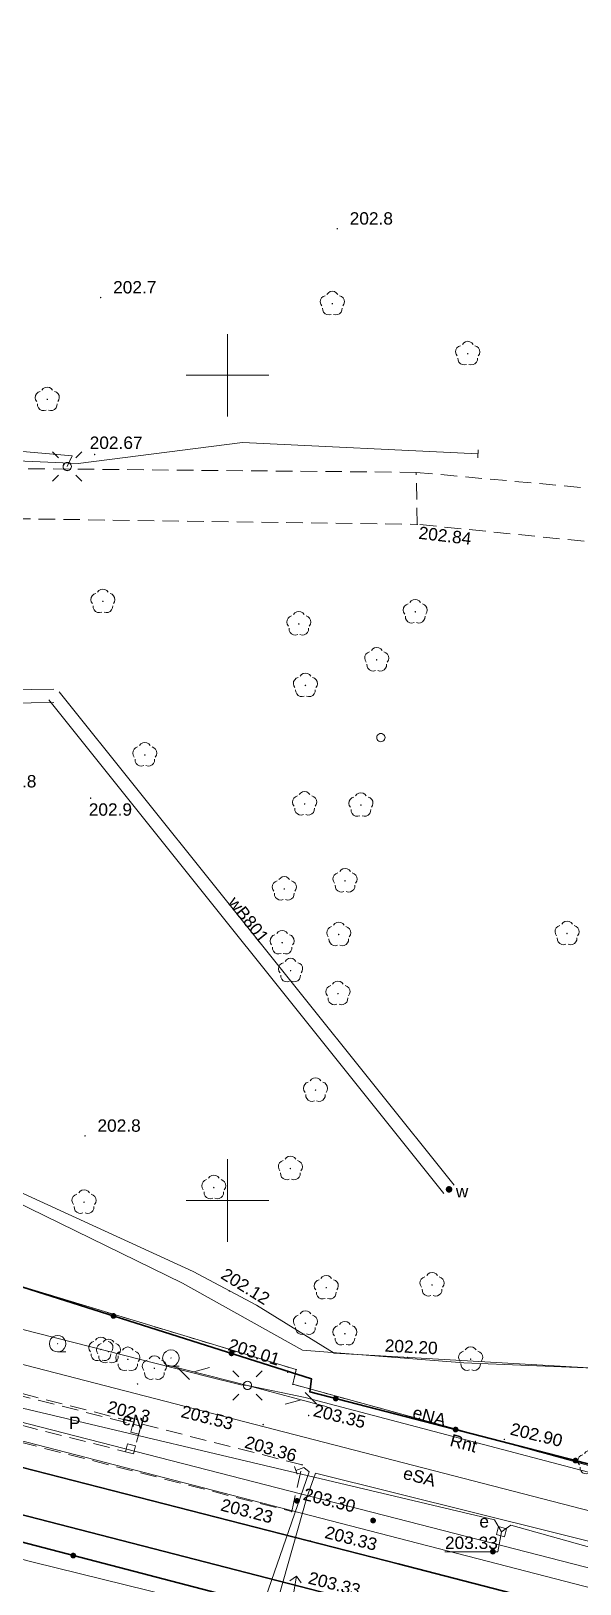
# Model space of a CAD drawing. Extents: x 0 to 7423283, y 0 to 5548300.
# Drawn here: x 7422538.1 to 7422571.3, y 5547676.8 to 5547770.9 of the extents above; entities that cross this region are included whole.
import ezdxf
from ezdxf.enums import TextEntityAlignment as Align

# ---------------------------------------------------------------- set-up
doc = ezdxf.new("R2010")
doc.units = 0
doc.linetypes.add('PRZER1-1', pattern=[2, 1, -1])
doc.linetypes.add('PRZER2-1', pattern=[3, 2, -1])
doc.layers.get('0').update_dxf_attribs({"linetype": 'CONTINUOUS', "lineweight": 13})
for name, color, linetype, lineweight in [('BUIB11', 7, 'PRZER2-1', 18), ('BUIB11_O', 7, 'PRZER2-1', 18), ('KTCR02', 7, 'PRZER2-1', 18), ('KTOK05_01', 7, 'CONTINUOUS', 35), ('KTTR03', 7, 'CONTINUOUS', 35), ('RTPW01', 7, 'CONTINUOUS', 13), ('RTPW01_O', 7, 'CONTINUOUS', 13), ('RTPW02', 7, 'CONTINUOUS', 13), ('RTPW02_O', 7, 'CONTINUOUS', 13), ('SUSM', 7, 'CONTINUOUS', 18)]:
    doc.layers.add(name, color=color, linetype=linetype, lineweight=lineweight)
for name, color, linetype, lineweight, true_color in [('EGBD03', 7, 'CONTINUOUS', 18, 0x008000), ('EGBP04', 7, 'CONTINUOUS', 18, 0x008000), ('EGBU01', 7, 'PRZER1-1', 18, 0x008000), ('OBOP02', 7, 'CONTINUOUS', 18, 0x008000), ('PTTL05', 7, 'CONTINUOUS', 18, 0x0a0909), ('SUPE03', 1, 'CONTINUOUS', 18, 0xff0000), ('SUPE03_O', 1, 'CONTINUOUS', 18, 0xff0000), ('SUPE04', 1, 'CONTINUOUS', 18, 0xff0000), ('SUPE04_O', 1, 'CONTINUOUS', 18, 0xff0000), ('SUPK03', 7, 'CONTINUOUS', 18, 0x803300), ('SUPT01', 7, 'CONTINUOUS', 18, 0xff9100), ('SUPT01_O', 7, 'CONTINUOUS', 18, 0xff9100), ('SUPW03', 5, 'CONTINUOUS', 18, 0x0000ff), ('SUPW03_O', 5, 'CONTINUOUS', 18, 0x0000ff), ('SUUS15', 7, 'CONTINUOUS', 18, 0xff9100), ('SUUS15_O', 7, 'CONTINUOUS', 18, 0xff9100), ('SUXX_01', 7, 'CONTINUOUS', 18, 0x0a0909)]:
    doc.layers.add(name, color=color, linetype=linetype, lineweight=lineweight, true_color=true_color)
for name, color, linetype, true_color in [('SUPS01_03', 1, 'CONTINUOUS', 0xff0000), ('SUPS01_03_O', 1, 'CONTINUOUS', 0xff0000), ('SUUS25', 7, 'CONTINUOUS', 0x0a0909), ('SUUS25_O', 7, 'CONTINUOUS', 0x0a0909)]:
    doc.layers.add(name, color=color, linetype=linetype, true_color=true_color)
doc.styles.add('GEO-INFO', font='Arial')

# ---------------------------------------------------------------- blocks, each defined once
blk = doc.blocks.new('KOLO')
blk.add_hatch(color=0).paths.add_polyline_path([(0, 0.5), (-0.12941, 0.482963), (-0.25, 0.433013), (-0.353553, 0.353553), (-0.433013, 0.25), (-0.482963, 0.12941), (-0.5, 0), (-0.482963, -0.12941), (-0.433013, -0.25), (-0.353553, -0.353553), (-0.25, -0.433013), (-0.12941, -0.482963), (0, -0.5), (0.12941, -0.482963), (0.25, -0.433013), (0.353553, -0.353553), (0.433013, -0.25), (0.482963, -0.12941), (0.5, 0), (0.482963, 0.12941), (0.433013, 0.25), (0.353553, 0.353553), (0.25, 0.433013), (0.12941, 0.482963)])
blk = doc.blocks.new('EPPGN')
blk.add_hatch(color=0).paths.add_polyline_path([(-0.09, 0), (-0.085595, -0.027812), (-0.072812, -0.052901), (-0.052901, -0.072812), (-0.027812, -0.085595), (0, -0.09), (0.027812, -0.085595), (0.052901, -0.072812), (0.072812, -0.052901), (0.085595, -0.027812), (0.09, 0), (0.085595, 0.027812), (0.072812, 0.052901), (0.052901, 0.072812), (0.027812, 0.085595), (0, 0.09), (-0.027812, 0.085595), (-0.052901, 0.072812), (-0.072812, 0.052901), (-0.085595, 0.027812)])
blk = doc.blocks.new('SPDLP')
blk.add_hatch(color=0).paths.add_polyline_path([(-0.09, 0), (-0.085595, -0.027812), (-0.072812, -0.052901), (-0.052901, -0.072812), (-0.027812, -0.085595), (0, -0.09), (0.027812, -0.085595), (0.052901, -0.072812), (0.072812, -0.052901), (0.085595, -0.027812), (0.09, 0), (0.085595, 0.027812), (0.072812, 0.052901), (0.052901, 0.072812), (0.027812, 0.085595), (0, 0.09), (-0.027812, 0.085595), (-0.052901, 0.072812), (-0.072812, 0.052901), (-0.085595, 0.027812)])
at = {"color": 0}
for points in [[(-1.292703, 0.137547), (-1.355024, 0.389802), (-1.327532, 0.648184), (-1.213525, 0.881678), (-1.026689, 1.062258), (-0.78945, 1.168249), (-0.530282, 1.186929)], [(-0.268652, 1.271938), (-0.048001, 1.40916), (0.20623, 1.462858), (0.463525, 1.426585), (0.693003, 1.304695), (0.867117, 1.11182), (0.964971, 0.871109)], [(1.126667, 0.648554), (1.325358, 0.481106), (1.454989, 0.255912), (1.5, 0), (1.454989, -0.255912), (1.325358, -0.481106), (1.126667, -0.648554)], [(-0.530282, -1.186929), (-0.78945, -1.168249), (-1.026689, -1.062258), (-1.213525, -0.881678), (-1.327532, -0.648184), (-1.355024, -0.389802), (-1.292703, -0.137547)], [(0.964971, -0.871109), (0.867117, -1.11182), (0.693003, -1.304695), (0.463525, -1.426585), (0.20623, -1.462858), (-0.048001, -1.40916), (-0.268652, -1.271938)]]:
    blk.add_lwpolyline(points, dxfattribs=at)
blk = doc.blocks.new('KWADRAT_NIEPRZEZR')
at = {"color": 0}
blk.add_lwpolyline([(-0.5, 0.5), (-0.5, -0.5), (0.5, -0.5), (0.5, 0.5)], close=True, dxfattribs=at)
blk = doc.blocks.new('SUSM07_01')
at = {"color": 0}
for points in [[(6.793489, 2.104679), (7.5, 1.4), (6.793489, 0.695321)], [(0.5, 0), (4.5, 0), (3.1, 1.4), (7.5, 1.4)]]:
    blk.add_lwpolyline(points, dxfattribs=at)
blk.add_lwpolyline([(0.5, 0), (0.482963, -0.12941), (0.433013, -0.25), (0.353553, -0.353553), (0.25, -0.433013), (0.12941, -0.482963), (0, -0.5), (-0.12941, -0.482963), (-0.25, -0.433013), (-0.353553, -0.353553), (-0.433013, -0.25), (-0.482963, -0.12941), (-0.5, 0), (-0.482963, 0.12941), (-0.433013, 0.25), (-0.353553, 0.353553), (-0.25, 0.433013), (-0.12941, 0.482963), (0, 0.5), (0.12941, 0.482963), (0.25, 0.433013), (0.353553, 0.353553), (0.433013, 0.25), (0.482963, 0.12941)], close=True, dxfattribs=at)
blk = doc.blocks.new('PION_C')
at = {"color": 0}
blk.add_lwpolyline([(0, 0.5), (0, -0.5)], dxfattribs=at)
blk = doc.blocks.new('SUSM01_01')
at = {"color": 0}
for points in [[(-0.353553, 0.353553), (-0.212132, 0.212132)], [(0.353553, 0.353553), (0.212132, 0.212132)], [(-0.353553, -0.353553), (-0.212132, -0.212132)], [(0.353553, -0.353553), (0.212132, -0.212132)]]:
    blk.add_lwpolyline(points, dxfattribs=at)
blk.add_lwpolyline([(0.1, 0), (0.093969, -0.034202), (0.076604, -0.064279), (0.05, -0.086603), (0.025882, -0.096593), (0, -0.1), (-0.025882, -0.096593), (-0.05, -0.086603), (-0.073305, -0.068017), (-0.090097, -0.043388), (-0.098883, -0.014904), (-0.098883, 0.014904), (-0.090097, 0.043388), (-0.073305, 0.068017), (-0.05, 0.086603), (-0.022252, 0.097493), (0.007473, 0.09972), (0.036534, 0.093087), (0.062349, 0.078183), (0.082624, 0.056332), (0.095557, 0.029476)], close=True, dxfattribs=at)
blk = doc.blocks.new('OKRAG_PELNY')
at = {"color": 0}
blk.add_lwpolyline([(0.5, 0), (0.482963, -0.12941), (0.433013, -0.25), (0.353553, -0.353553), (0.25, -0.433013), (0.12941, -0.482963), (0, -0.5), (-0.12941, -0.482963), (-0.25, -0.433013), (-0.353553, -0.353553), (-0.433013, -0.25), (-0.482963, -0.12941), (-0.5, 0), (-0.482963, 0.12941), (-0.433013, 0.25), (-0.353553, 0.353553), (-0.25, 0.433013), (-0.12941, 0.482963), (0, 0.5), (0.12941, 0.482963), (0.25, 0.433013), (0.353553, 0.353553), (0.433013, 0.25), (0.482963, 0.12941)], close=True, dxfattribs=at)
blk = doc.blocks.new('SUPT01_1')
at = {"color": 0}
for points in [[(0, 0), (10, 0)], [(6.714214, 0), (4.982163, -1)], [(6.982163, 1), (8.714214, 0)]]:
    blk.add_lwpolyline(points, dxfattribs=at)
blk = doc.blocks.new('BUIB10')
at = {"color": 0}
blk.add_lwpolyline([(0, 0), (-0.703058, -0.711133), (0.008075, -1.414191), (0.711133, -0.703058)], close=True, dxfattribs=at)
blk = doc.blocks.new('SPKRZ')
at = {"color": 0}
blk.add_lwpolyline([(0.5, 0), (0.475528, -0.154508), (0.404508, -0.293893), (0.293893, -0.404508), (0.154508, -0.475528), (0, -0.5), (-0.154508, -0.475528), (-0.293893, -0.404508), (-0.404508, -0.293893), (-0.475528, -0.154508), (-0.5, 0), (-0.475528, 0.154508), (-0.404508, 0.293893), (-0.293893, 0.404508), (-0.154508, 0.475528), (0, 0.5), (0.154508, 0.475528), (0.293893, 0.404508), (0.404508, 0.293893), (0.475528, 0.154508)], close=True, dxfattribs=at)
blk.add_lwpolyline([(-0.5, 0), (-0.5, -0.5)], dxfattribs=at)

msp = doc.modelspace()

# ---------------------------------------------------------------- linework, layer by layer
at = {"color": 7, "linetype": 'Continuous', "lineweight": 13, "elevation": 100, "flags": 128}
for points in [[(7422550, 5547747.5), (7422550, 5547752.5)], [(7422547.5, 5547750), (7422552.5, 5547750)], [(7422550, 5547697.5), (7422550, 5547702.5)], [(7422547.5, 5547700), (7422552.5, 5547700)]]:
    msp.add_lwpolyline(points, dxfattribs=at)
at = {"layer": 'BUIB11', "color": 7, "linetype": 'PRZER2-1', "lineweight": 18, "ltscale": 0.5, "elevation": 10.18}
msp.add_lwpolyline([(7422537.08, 5547688.28), (7422544.74, 5547686.33), (7422544.31, 5547684.66), (7422536.65, 5547686.61)], close=True, dxfattribs=at)
at = {"layer": 'EGBD03', "color": 96, "linetype": 'Continuous', "lineweight": 18, "true_color": 0x008000, "elevation": 10.3}
msp.add_lwpolyline([(7422448.33, 5547715.39), (7422478.1, 5547707.8), (7422507.88, 5547699.93), (7422509.32, 5547702.42), (7422524.39, 5547700.98), (7422524.52, 5547698.73), (7422554.16, 5547689.76), (7422553.96, 5547688.87), (7422582.28, 5547681.09), (7422646.55, 5547664.47), (7422644.74, 5547687.16), (7422644.7, 5547687.66), (7422641.72, 5547717.62), (7422632.28, 5547819.72), (7422630.66, 5547835.93), (7422628.99, 5547854.79), (7422625.93, 5547854.6), (7422623.15, 5547881), (7422623.35, 5547883.18), (7422622.27, 5547894.65)], dxfattribs=at)
at = {"layer": 'EGBU01', "color": 7, "linetype": 'Continuous', "lineweight": 18, "elevation": 10.17}
msp.add_lwpolyline([(7422524.52, 5547698.73), (7422554.16, 5547689.76), (7422553.96, 5547688.87), (7422582.28, 5547681.09)], dxfattribs=at)
at = {"layer": 'EGBU01', "color": 96, "linetype": 'PRZER1-1', "lineweight": 18, "ltscale": 0.5, "true_color": 0x008000, "elevation": 10.18}
msp.add_lwpolyline([(7422524.52, 5547698.73), (7422554.16, 5547689.76), (7422553.96, 5547688.87), (7422582.28, 5547681.09)], dxfattribs=at)
at = {"layer": 'KTCR02', "color": 7, "linetype": 'PRZER2-1', "lineweight": 18, "ltscale": 0.5, "elevation": 10.18}
for points in [[(7422561.43, 5547744.12), (7422579.31, 5547742.49), (7422586.97, 5547742.85), (7422612, 5547747.59), (7422612.19, 5547744.63), (7422587.83, 5547739.69), (7422579.07, 5547739.19), (7422561.49, 5547740.97)], [(7422522.92, 5547689.07), (7422553.89, 5547681.16), (7422554.52, 5547683.99), (7422523.77, 5547691.81)]]:
    msp.add_lwpolyline(points, close=True, dxfattribs=at)
msp.add_lwpolyline([(7422535.56, 5547741.33), (7422561.49, 5547740.97), (7422561.43, 5547744.12), (7422535.85, 5547744.36)], dxfattribs=at)
at = {"layer": 'KTOK05_01', "color": 7, "linetype": 'Continuous', "lineweight": 35, "elevation": 10.18}
for points in [[(7422531.23, 5547696.77), (7422555.08, 5547689.21), (7422554.99, 5547688.41), (7422633.95, 5547667.98)], [(7422553.89, 5547675.04), (7422527.42, 5547681.94)]]:
    msp.add_lwpolyline(points, dxfattribs=at)
at = {"layer": 'KTTR03', "color": 7, "linetype": 'Continuous', "lineweight": 35, "elevation": 10.18}
for points in [[(7422612.99, 5547664.98), (7422579.76, 5547672.97), (7422560.34, 5547678), (7422530.39, 5547685.66), (7422509.53, 5547691.05), (7422495.78, 5547694.59), (7422468.42, 5547701.52), (7422427.08, 5547712.17), (7422382.73, 5547723.56), (7422347.87, 5547732.42), (7422303.11, 5547744.07)], [(7422303.23, 5547741.2), (7422317.67, 5547737.46), (7422338.72, 5547731.88), (7422358.58, 5547726.81), (7422393.65, 5547717.91), (7422442.72, 5547705.33), (7422464.09, 5547699.86), (7422510.08, 5547688.04), (7422561.91, 5547674.67), (7422612.32, 5547662.29)]]:
    msp.add_lwpolyline(points, dxfattribs=at)
at = {"layer": 'PTTL05', "color": 18, "linetype": 'PRZER2-1', "lineweight": 18, "ltscale": 0.5, "true_color": 0x0a0909, "elevation": 10.06}
for points in [[(7422539.71, 5547691.34), (7422539.7, 5547691.32), (7422539.72, 5547691.32)], [(7422546.57, 5547690.47), (7422546.56, 5547690.45), (7422546.58, 5547690.45)]]:
    msp.add_lwpolyline(points, close=True, dxfattribs=at)
at = {"layer": 'SUPE03', "color": 1, "linetype": 'Continuous', "lineweight": 18, "true_color": 0xff0000, "elevation": 10.18}
for points in [[(7422292.11, 5547766.19), (7422294.71, 5547768.12), (7422298.7, 5547767.37), (7422308.26, 5547765.75), (7422343.55, 5547757.18), (7422346.81, 5547750.74), (7422396.48, 5547737.89), (7422439.23, 5547726.71), (7422457.04, 5547722.66), (7422473.53, 5547719.53), (7422480.49, 5547717.94), (7422508.94, 5547709.79), (7422523.18, 5547706.77), (7422547.27, 5547695), (7422554.54, 5547690.94), (7422564.31, 5547690.16), (7422580.06, 5547689.52), (7422592.74, 5547686.6), (7422601.22, 5547684.33), (7422617.77, 5547681.51), (7422632.4, 5547678.46), (7422641.23, 5547678.27), (7422648.37, 5547677.67)], [(7422312.32, 5547764.71), (7422341.39, 5547757.91), (7422345.97, 5547750.68), (7422356.04, 5547747.93), (7422399.4, 5547736.69), (7422432.49, 5547728.17), (7422460.55, 5547722.06), (7422484.21, 5547717.19), (7422493.44, 5547714.53), (7422506.11, 5547710.76), (7422509.81, 5547709.74), (7422520.66, 5547707.53), (7422523.46, 5547706.92), (7422547.91, 5547695.7), (7422551.75, 5547693.67), (7422556.47, 5547690.75), (7422575.05, 5547689.69), (7422579.66, 5547689.37), (7422595, 5547686.1), (7422628.06, 5547679.18), (7422641.65, 5547676.92), (7422646.07, 5547677.26), (7422648.29, 5547678.73)]]:
    msp.add_lwpolyline(points, dxfattribs=at)
at = {"layer": 'SUPE04', "color": 1, "linetype": 'Continuous', "lineweight": 18, "true_color": 0xff0000, "elevation": 10.18}
for points in [[(7422158.09, 5547789.22), (7422157.25, 5547784.33), (7422157.5, 5547783.97), (7422167.04, 5547781.65), (7422204.75, 5547772.2), (7422235.97, 5547763.6), (7422244.33, 5547761.25), (7422284.48, 5547751.18), (7422303.02, 5547746.41), (7422347.7, 5547735.32), (7422389.6, 5547725.27), (7422431.03, 5547714.29), (7422474, 5547703.15), (7422498.98, 5547696.6), (7422504.77, 5547695.04), (7422521.48, 5547690.69), (7422579.57, 5547675.76), (7422612.83, 5547667.05), (7422626.65, 5547663.63)], [(7422517.33, 5547749.25), (7422517.35, 5547749), (7422518.54, 5547747.15), (7422520.39, 5547745.89), (7422522.47, 5547745.47), (7422540.96, 5547744.65), (7422550.91, 5547745.93), (7422565.18, 5547745.24)], [(7422517.07, 5547749.11), (7422518.12, 5547748.15), (7422521.61, 5547746.04), (7422531.59, 5547745.91), (7422540.58, 5547745.13), (7422540.29, 5547744.47)], [(7422630.54, 5547740.83), (7422631.19, 5547740.2), (7422631.87, 5547738.88), (7422633.31, 5547725.23), (7422633.68, 5547720.3), (7422634.17, 5547709.33), (7422635.38, 5547687.29), (7422635.62, 5547676.18), (7422636.06, 5547663.21), (7422605.44, 5547670.83), (7422593.85, 5547673.9), (7422555.32, 5547683.48), (7422554.8, 5547682.01), (7422548.51, 5547659.74), (7422546.97, 5547654.71)], [(7422465.85, 5547710.29), (7422474.79, 5547708.25), (7422482.57, 5547706.23), (7422482.72, 5547706.02), (7422482.97, 5547706.1), (7422487.46, 5547705.07), (7422496.28, 5547702.9), (7422506.84, 5547700.25), (7422511.9, 5547698.88), (7422522.58, 5547696.4), (7422526.33, 5547695.05), (7422548.76, 5547689.34), (7422550.81, 5547688.84), (7422551.21, 5547688.8), (7422554.71, 5547688.07), (7422575.24, 5547682.66)], [(7422525.13, 5547681.3), (7422524.83, 5547681.96), (7422526.5, 5547688.61), (7422526.68, 5547689.15), (7422527.4, 5547689.83), (7422566.18, 5547680.65), (7422566.59, 5547679.94), (7422567.16, 5547680.33), (7422587.51, 5547674.64), (7422606.39, 5547669.75)], [(7422554.94, 5547683.56), (7422546.66, 5547659.67)], [(7422554.94, 5547683.56), (7422554.62, 5547683.83), (7422554.14, 5547683.65)], [(7422639.95, 5547652.72), (7422638.05, 5547653.5), (7422538.23, 5547678.1), (7422533.08, 5547679.4), (7422529.02, 5547680.14)]]:
    msp.add_lwpolyline(points, dxfattribs=at)
at = {"layer": 'SUPK03', "color": 36, "linetype": 'Continuous', "lineweight": 18, "true_color": 0x803300, "elevation": 10.18}
for points in [[(7422502.812, 5547698.827), (7422521.368, 5547694.082), (7422536.591, 5547690.332), (7422575.11, 5547680.382), (7422590.967, 5547676.52), (7422599.079, 5547674.331), (7422632.178, 5547665.29), (7422640.433, 5547663.318)], [(7422498.729, 5547696.791), (7422499.248, 5547695.093), (7422520.272, 5547689.718), (7422535.489, 5547685.968), (7422574.01, 5547676.018), (7422588.189, 5547672.537), (7422589.197, 5547670.986), (7422590.652, 5547671.944), (7422597.901, 5547669.989), (7422631.062, 5547660.93), (7422639.387, 5547658.942)]]:
    msp.add_lwpolyline(points, dxfattribs=at)
at = {"layer": 'SUPS01_03_O', "color": 1, "linetype": 'Continuous', "lineweight": 9, "true_color": 0xff0000, "elevation": 10.8, "flags": 128}
msp.add_lwpolyline([(7422563.173, 5547678.719), (7422566.376, 5547678.719), (7422566.59, 5547679.94)], dxfattribs=at)
at = {"layer": 'SUPW03', "color": 5, "linetype": 'Continuous', "lineweight": 18, "true_color": 0x0000ff, "elevation": 10.18}
for points in [[(7422510.694, 5547730.56), (7422539.474, 5547730.98)], [(7422563.733, 5547700.93), (7422539.793, 5547730.83)], [(7422510.706, 5547729.76), (7422539.486, 5547730.18)], [(7422563.107, 5547700.43), (7422539.167, 5547730.33)]]:
    msp.add_lwpolyline(points, dxfattribs=at)

# ---------------------------------------------------------------- block references
at = {"layer": 'BUIB11', "color": 7, "lineweight": 18, "xscale": 0.5, "yscale": 0.5}
for p, rotation in [((7422544.74, 5547686.33, 10.19), 300.6392331481342), ((7422544.31, 5547684.66, 10.19), 210.6392331473014)]:
    msp.add_blockref('BUIB10', p, dxfattribs=dict(at, rotation=rotation))
at = {"layer": 'EGBP04', "color": 96, "lineweight": 18, "true_color": 0x008000, "xscale": 0.5, "yscale": 0.5, "rotation": 90}
for p in [(7422554.16, 5547689.76, 10.32), (7422553.96, 5547688.87, 10.32)]:
    msp.add_blockref('EPPGN', p, dxfattribs=at)
at = {"layer": 'KTOK05_01', "color": 7, "lineweight": 35, "xscale": 0.35, "yscale": 0.35, "rotation": 90}
for p in [(7422543.091, 5547693.01, 10.18), (7422550.24, 5547690.744, 10.18), (7422556.556, 5547688.005, 10.18), (7422563.817, 5547686.126, 10.18), (7422571.078, 5547684.247, 10.18), (7422554.21, 5547681.81, 10.18), (7422558.817, 5547680.615, 10.18), (7422540.655, 5547678.49, 10.18), (7422566.077, 5547678.731, 10.18)]:
    msp.add_blockref('KOLO', p, dxfattribs=at)
at = {"layer": 'OBOP02', "color": 96, "lineweight": 18, "true_color": 0x008000, "xscale": 0.5, "yscale": 0.5, "rotation": 90}
for p in [(7422556.35, 5547754.34, 10.12), (7422564.55, 5547751.31, 10.12), (7422539.08, 5547748.54, 10.12), (7422542.45, 5547736.3, 10.12), (7422561.37, 5547735.67, 10.12), (7422554.32, 5547734.94, 10.12), (7422559.04, 5547732.76, 10.12), (7422554.72, 5547731.21, 10.12), (7422544.99, 5547727, 10.12), (7422554.67, 5547724.03, 10.12), (7422558.08, 5547723.96, 10.12), (7422557.12, 5547719.37, 10.12), (7422553.44, 5547718.88, 10.12), (7422553.31, 5547715.62, 10.12), (7422556.74, 5547716.12, 10.12), (7422570.57, 5547716.18, 10.12), (7422553.82, 5547713.93, 10.12), (7422556.69, 5547712.54, 10.12), (7422555.33, 5547706.69, 10.12), (7422553.81, 5547701.94, 10.12), (7422549.17, 5547700.79, 10.12), (7422541.31, 5547699.9, 10.12), (7422562.39, 5547694.89, 10.12), (7422555.98, 5547694.72, 10.12), (7422554.72, 5547692.57, 10.12), (7422557.11, 5547691.93, 10.12), (7422542.33, 5547690.98, 10.12), (7422542.79, 5547690.85, 10.12), (7422543.96, 5547690.38, 10.12), (7422564.73, 5547690.39, 10.12), (7422545.57, 5547689.84, 10.12), (7422571.95, 5547684.12, 10.12)]:
    msp.add_blockref('SPDLP', p, dxfattribs=at)
at = {"layer": 'PTTL05', "color": 18, "lineweight": 18, "true_color": 0x0a0909, "rotation": 90}
for p in [(7422539.71, 5547691.33, 10.06), (7422546.57, 5547690.46, 10.06)]:
    msp.add_blockref('SPKRZ', p, dxfattribs=at)
at = {"layer": 'RTPW01', "color": 7, "lineweight": 13, "xscale": 0.09, "yscale": 0.09, "rotation": 90}
for p in [(7422556.65, 5547758.88, 10.2), (7422542.32, 5547754.71, 10.2), (7422541.71, 5547724.38, 10.2), (7422541.37, 5547703.92, 10.2)]:
    msp.add_blockref('KOLO', p, dxfattribs=at)
at = {"layer": 'RTPW02', "color": 7, "lineweight": 13, "xscale": 0.09, "yscale": 0.09, "rotation": 90}
for p in [(7422541.95, 5547745.2, 10.2), (7422561.49, 5547740.97, 10.2), (7422553.65, 5547689.6, 10.2), (7422552.16, 5547686.43, 10.2), (7422554.92, 5547686.98, 10.2), (7422566.77, 5547685.53, 10.2), (7422554.52, 5547683.99, 10.2), (7422554.18, 5547681.75, 10.2), (7422553.89, 5547681.16, 10.2), (7422555.02, 5547679.37, 10.2)]:
    msp.add_blockref('KOLO', p, dxfattribs=at)
at = {"layer": 'SUPS01_03', "color": 1, "lineweight": 5, "true_color": 0xff0000, "xscale": 0.09, "yscale": 0.09, "rotation": 90}
for p in [(7422550.12, 5547694.53, 10.24), (7422560.91, 5547690.49, 10.24), (7422544.55, 5547688.89, 10.24), (7422566.59, 5547679.94, 10.24)]:
    msp.add_blockref('KOLO', p, dxfattribs=at)
at = {"layer": 'SUPT01', "color": 30, "lineweight": 18, "true_color": 0xff9100, "xscale": 0.5, "yscale": 0.5}
for rotation in [165.8987523664498, 345.0100260492968]:
    msp.add_blockref('SUPT01_1', (7422551.21, 5547688.8, 10.18), dxfattribs=dict(at, rotation=rotation))
at = {"layer": 'SUSM', "color": 7, "lineweight": 18}
for name, p, xscale, yscale, rotation in [('SUSM01_01', (7422540.29, 5547744.47, 10.24), 2.5, 2.5, 90), ('OKRAG_PELNY', (7422540.29, 5547744.47, 10.24), 0.5, 0.5, 90), ('OKRAG_PELNY', (7422559.29, 5547728.05, 10.24), 0.5, 0.5, 90), ('SUSM01_01', (7422551.21, 5547688.8, 10.24), 2.5, 2.5, 90), ('OKRAG_PELNY', (7422551.21, 5547688.8, 10.24), 0.5, 0.5, 90), ('OKRAG_PELNY', (7422551.21, 5547688.8, 10.24), 0.5, 0.5, 90), ('SUSM07_01', (7422554.26, 5547673.44, 10.24), 0.5, 0.5, 80.71495631869367)]:
    msp.add_blockref(name, p, dxfattribs=dict(at, xscale=xscale, yscale=yscale, rotation=rotation))
at = {"layer": 'SUUS15', "color": 1, "lineweight": 18, "true_color": 0xff0000, "xscale": 0.5, "yscale": 0.5, "rotation": 255.5473657063444}
msp.add_blockref('KWADRAT_NIEPRZEZR', (7422566.59, 5547679.94, 10.24), dxfattribs=at)
at = {"layer": 'SUUS25', "color": 18, "lineweight": 5, "true_color": 0x0a0909, "xscale": 0.4, "yscale": 0.4, "rotation": 128.9273347026941}
msp.add_blockref('KOLO', (7422563.42, 5547700.68, 10.24), dxfattribs=at)
at = {"layer": 'SUXX_01', "color": 18, "lineweight": 18, "true_color": 0x0a0909, "xscale": 0.5, "yscale": 0.5}
for p, rotation in [((7422565.18, 5547745.24, 10.24), 357.1373864398229), ((7422554.14, 5547683.65, 10.24), 20.42211967988738)]:
    msp.add_blockref('PION_C', p, dxfattribs=dict(at, rotation=rotation))

# ---------------------------------------------------------------- texts
at = {"layer": 'BUIB11_O', "color": 7, "linetype": 'Continuous', "lineweight": 0, "style": 'GEO-INFO'}
msp.add_text('P', height=0.75, rotation=359.99979, dxfattribs=at).set_placement((7422540.393, 5547686.166, 10.8))
at = {"layer": 'RTPW01_O', "color": 7, "linetype": 'Continuous', "lineweight": 0, "style": 'GEO-INFO'}
for s, p in [('202.8', (7422557.4, 5547759.13, 10.8)), ('202.7', (7422543.07, 5547754.96, 10.8)), ('202.8', (7422535.8, 5547725.03, 10.8)), ('202.8', (7422542.12, 5547704.17, 10.8))]:
    msp.add_text(s, height=0.75, dxfattribs=at).set_placement(p)
msp.add_text('202.9', height=0.75, rotation=360, dxfattribs=at).set_placement((7422541.594, 5547723.317, 10.8))
at = {"layer": 'RTPW02_O', "color": 7, "linetype": 'Continuous', "lineweight": 0, "style": 'GEO-INFO'}
for s, rotation, p in [('202.67', 359.99979, (7422541.65, 5547745.54, 10.8)), ('202.84', 353.2976, (7422561.542, 5547740.1, 10.8)), ('203.01', 342.5457, (7422549.97, 5547690.95, 10.8)), ('203.53', 345.6969, (7422547.13, 5547686.89, 10.8)), ('203.35', 346.30184, (7422555.14, 5547686.95, 10.8)), ('202.90', 346.19488, (7422567.07, 5547685.83, 10.8)), ('203.36', 344.10028, (7422550.98, 5547685.04, 10.8)), ('203.30', 345.68007, (7422554.53, 5547681.88, 10.8)), ('203.23', 345.68999, (7422549.53, 5547681.23, 10.8)), ('203.33', 345.69952, (7422555.84, 5547679.57, 10.8)), ('203.33', 345.56773, (7422554.83, 5547676.81, 10.8))]:
    msp.add_text(s, height=0.75, rotation=rotation, dxfattribs=at).set_placement(p)
at = {"layer": 'SUPE03_O', "color": 1, "linetype": 'Continuous', "lineweight": 0, "true_color": 0xff0000, "style": 'GEO-INFO'}
msp.add_text('eSA', height=0.75, rotation=345.15434, dxfattribs=at).set_placement((7422560.58, 5547683.16, 10.8))
at = {"layer": 'SUPE04_O', "color": 1, "linetype": 'Continuous', "lineweight": 0, "true_color": 0xff0000, "style": 'GEO-INFO'}
for s, rotation, p in [('eNA', 345.39304, (7422561.15, 5547686.83, 10.8)), ('eN', 347.00518, (7422543.57, 5547686.46, 10.8))]:
    msp.add_text(s, height=0.75, rotation=rotation, dxfattribs=at).set_placement(p)
at = {"layer": 'SUPS01_03_O', "color": 1, "linetype": 'Continuous', "lineweight": 0, "true_color": 0xff0000, "style": 'GEO-INFO'}
for s, rotation, p in [('202.12', 328.17233, (7422549.53, 5547695.33, 10.8)), ('202.20', 357.06988, (7422559.51, 5547690.85, 10.8)), ('202.3', 345.61838, (7422542.656, 5547687.172, 10.8)), ('203.33', 359.99979, (7422563.173, 5547678.891))]:
    msp.add_text(s, height=0.75, rotation=rotation, dxfattribs=at).set_placement(p)
at = {"layer": 'SUPT01_O', "color": 30, "linetype": 'Continuous', "lineweight": 0, "true_color": 0xff9100, "style": 'GEO-INFO'}
msp.add_text('Rnt', height=0.75, rotation=345.01003, dxfattribs=at).set_placement((7422564.3, 5547685.295, 10.8), align=Align.MIDDLE)
at = {"layer": 'SUPW03_O', "color": 5, "linetype": 'Continuous', "lineweight": 0, "true_color": 0x0000ff, "style": 'GEO-INFO'}
msp.add_text('wB801', height=0.75, rotation=308.63035, dxfattribs=at).set_placement((7422549.98, 5547718.04, 10.8))
at = {"layer": 'SUUS15_O', "color": 1, "linetype": 'Continuous', "lineweight": 0, "true_color": 0xff0000, "style": 'GEO-INFO'}
msp.add_text('e', height=0.75, dxfattribs=at).set_placement((7422565.84, 5547680.19, 10.8), align=Align.RIGHT)
at = {"layer": 'SUUS25_O', "color": 18, "linetype": 'Continuous', "lineweight": 0, "true_color": 0x0a0909, "style": 'GEO-INFO'}
msp.add_text('w', height=0.75, rotation=359.99979, dxfattribs=at).set_placement((7422563.83, 5547700.19, 10.8))

doc.saveas('drawing.dxf')
